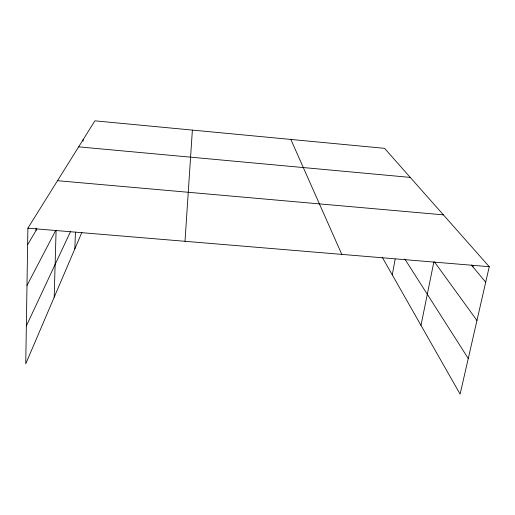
<?xml version="1.0" encoding="UTF-8"?>
<svg xmlns="http://www.w3.org/2000/svg" width="515" height="515" viewBox="0 0 515 515"><rect width="100%" height="100%" fill="white"/><g stroke="black" fill="none" stroke-linecap="round" stroke-linejoin="round"><path stroke-width="0.77" d="M382.188 257.152L460.107 394.162L489.25 266.699L384.538 148.333L94.876 120.838L27.887 228.177L25.75 363.809L81.917 232.304M36.05 230.45L36.095 228.068M54.191 297.219L56.096 230.443M74.823 248.9L75.454 232.078M83.07 141.239L83.134 139.655M185.007 241.297L192.372 130.095M392.263 274.868L395.172 259.116M420.993 325.383L433.83 262.026M472.918 266.854L473.259 265.289M26.349 325.963L70.607 231.383M26.986 285.497L55.768 230.327M27.63 244.715L36.861 229.078M27.887 228.177L489.25 266.699M57.519 180.701L443.389 214.858M78.641 146.852L410.262 177.405M471.392 265.025L485.703 282.201M434.46 261.89L476.954 320.478M404.906 259.142L468.257 358.524M290.84 139.436L341.793 254.384"/></g></svg>
